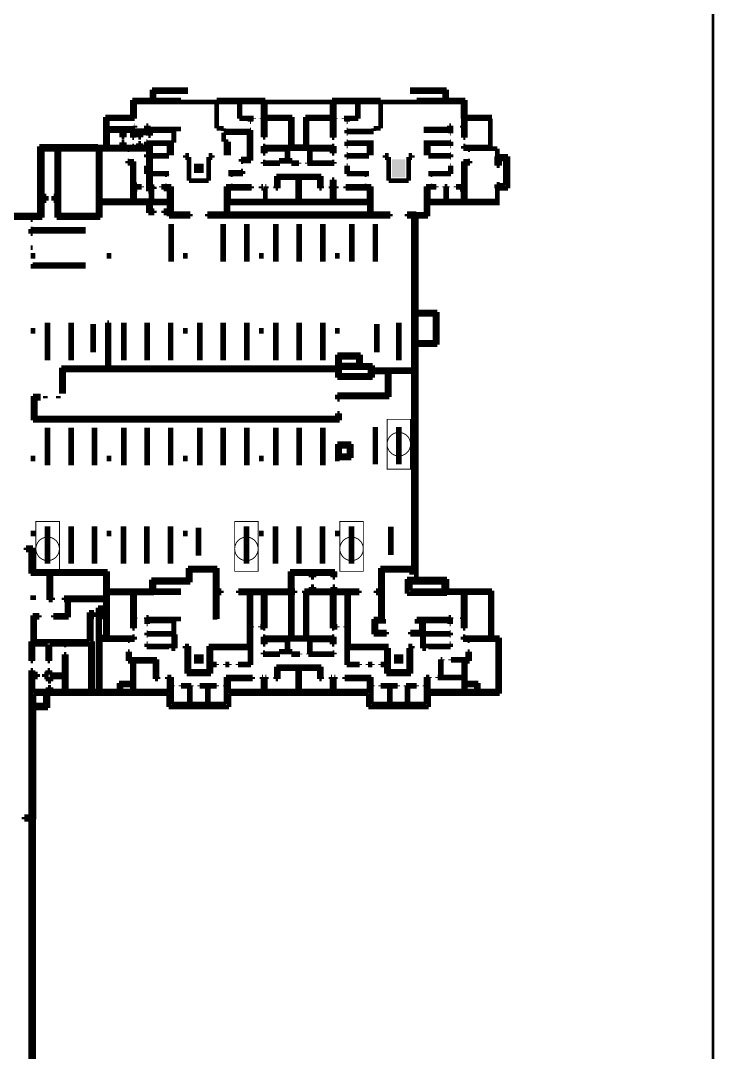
# Model space of a CAD drawing. Header units: millimetres. Extents: x 0 to 1249171, y -42321 to 335084.
# Drawn here: x 875192 to 949071, y 113900 to 223850 of the extents above; entities that cross this region are included whole.
import ezdxf

# ---------------------------------------------------------------- set-up
doc = ezdxf.new("R2010")
doc.units = ezdxf.units.MM
doc.header["$LTSCALE"] = 1000
doc.linetypes.add('A6-DK-B1F$0$HIDDEN2', pattern=[4.7625, 3.175, -1.5875])
for name, color, linetype in [('A6-DK-B1F$0$A-PRKG', 175, 'A6-DK-B1F$0$HIDDEN2'), ('P_core', 1, 'Continuous'), ('P_lot', 5, 'Continuous'), ('留孔', 1, 'Continuous')]:
    doc.layers.add(name, color=color, linetype=linetype)
doc.layers.add('P_wall', color=7, linetype='Continuous', lineweight=50)
doc.layers.get('0').off()
doc.layers.get('A6-DK-B1F$0$A-PRKG').off()

# ---------------------------------------------------------------- blocks, each defined once
blk = doc.blocks.new('A6-DK-B1F$0$标准车位')
blk.add_lwpolyline([(350, 4600), (1250, 0), (2150, 4600)])
blk.add_lwpolyline([(350, 4600), (2150, 4600), (2150, 0), (350, 0)], close=True)
at = {"layer": 'P_lot', "const_width": 600}
blk.add_lwpolyline([(1250, 300), (1250, 4300)], dxfattribs=at)
blk = doc.blocks.new('A6-DK-B1F$0$$0$A$C46FA2BC5')
at = {"layer": 'P_lot', "const_width": 600}
blk.add_lwpolyline([(-1100, -650), (-1100, -3650)], dxfattribs=at)

msp = doc.modelspace()

# ---------------------------------------------------------------- linework, layer by layer
at = {"layer": 'P_core'}
for points in [[(916147, 209065), (914747, 209065), (916147, 207140), (914747, 207140)], [(893667, 208610), (894667, 208610), (893667, 207610), (894667, 207610)], [(893667, 156310), (894667, 156310), (893667, 155310), (894667, 155310)], [(915947, 156310), (914947, 156310), (915947, 155310), (914947, 155310)]]:
    msp.add_solid(points, dxfattribs=at)
at = {"layer": 'P_wall', "const_width": 300}
msp.add_lwpolyline([(710902, 334834), (948921, 334834), (948921, -42071), (710902, -42071)], close=True, dxfattribs=at)
at = {"layer": 'P_wall', "const_width": 500}
for points in [[(889197, 216490), (889197, 215390)], [(893017, 216490), (889197, 216490)], [(916647, 216490), (920547, 216490)], [(920547, 216490), (920547, 215390)], [(887077, 215390), (887077, 213590)], [(889197, 215390), (887077, 215390)], [(889397, 216290), (889397, 215190)], [(893017, 216290), (889397, 216290)], [(889397, 215390), (892257, 215390)], [(901257, 215390), (896077, 215390)], [(901257, 213590), (901257, 215390)], [(908357, 215390), (908357, 213590)], [(913537, 215390), (908357, 215390)], [(916647, 216290), (920347, 216290)], [(920347, 215390), (917357, 215390)], [(920347, 215390), (917357, 215390)], [(920347, 216290), (920347, 215190)], [(920547, 215390), (922537, 215390)], [(922537, 215390), (922537, 213590)], [(887327, 215190), (887327, 213390)], [(889397, 215190), (887327, 215190)], [(889397, 215190), (892257, 215190)], [(917357, 215190), (892257, 215190)], [(896057, 215190), (896057, 212370)], [(901007, 215190), (896077, 215190)], [(898467, 213390), (898467, 215190)], [(898567, 213490), (898567, 215190)], [(901007, 213390), (901007, 215190)], [(908607, 215190), (908607, 213390)], [(913537, 215190), (908607, 215190)], [(911047, 213490), (911047, 215190)], [(911147, 213390), (911147, 215190)], [(913537, 215190), (913537, 212370)], [(913537, 215190), (913537, 212370)], [(920347, 215190), (917357, 215190)], [(920347, 215190), (917357, 215190)], [(920347, 215190), (922287, 215190)], [(922287, 215190), (922287, 213390)], [(884217, 213590), (884217, 210390)], [(887077, 213590), (884217, 213590)], [(887077, 213590), (884217, 213590)], [(884417, 213390), (884417, 210190)], [(887327, 213390), (884417, 213390)], [(899997, 213390), (898467, 213390)], [(898567, 213490), (899997, 213490)], [(899607, 213100), (899607, 213390)], [(899707, 213100), (899607, 213100)], [(899707, 213100), (899707, 213390)], [(899997, 213490), (899997, 213390)], [(900897, 213490), (901007, 213490)], [(900897, 213490), (900897, 213390)], [(901007, 213390), (900897, 213390)], [(901007, 211400), (901007, 213390)], [(903917, 213390), (901007, 213390)], [(904117, 213590), (901257, 213590)], [(901257, 211400), (901257, 213390)], [(903917, 210200), (903917, 213390)], [(904117, 210400), (904117, 213590)], [(905497, 213590), (905497, 210400)], [(908357, 213590), (905497, 213590)], [(905697, 213390), (905697, 210200)], [(908607, 213390), (905697, 213390)], [(908357, 211390), (908357, 213390)], [(908717, 213490), (908607, 213490)], [(908607, 213390), (908717, 213390)], [(908607, 211390), (908607, 213390)], [(908717, 213490), (908717, 213390)], [(911047, 213490), (909617, 213490)], [(909617, 213490), (909617, 213390)], [(909617, 213390), (911147, 213390)], [(909907, 213100), (909907, 213390)], [(909907, 213100), (910007, 213100)], [(910007, 213100), (910007, 213390)], [(922287, 213390), (925197, 213390)], [(922337, 213390), (922337, 212650)], [(922537, 213590), (925397, 213590)], [(922537, 213390), (922537, 211390)], [(925197, 213390), (925197, 210190)], [(884217, 210390), (884217, 212370)], [(884217, 212370), (886092, 212370)], [(884467, 210390), (884467, 212120)], [(884467, 212120), (885967, 212120)], [(885967, 212120), (885967, 211405)], [(886092, 212370), (887377, 212370)], [(886217, 212120), (887077, 212120)], [(886217, 211405), (886217, 212120)], [(887077, 212120), (887077, 211390)], [(887077, 211890), (887077, 212120)], [(887277, 212120), (887277, 211390)], [(887327, 212650), (887377, 212650)], [(887377, 212450), (887327, 212450)], [(887377, 212650), (887377, 212450)], [(887377, 212140), (887377, 212370)], [(887377, 212140), (887892, 212140)], [(887892, 212140), (889027, 212140)], [(888777, 212650), (888577, 212650)], [(888577, 212650), (888577, 212450)], [(888577, 212110), (888577, 212450)], [(891507, 212110), (888577, 212110)], [(888577, 211840), (888577, 212110)], [(888677, 211840), (888677, 212110)], [(888777, 212310), (888777, 212650)], [(891507, 212310), (888777, 212310)], [(889027, 211590), (889027, 212140)], [(891507, 212310), (891507, 210840)], [(892257, 212310), (891507, 212310)], [(896077, 212370), (896827, 212370)], [(896827, 212100), (896827, 212370)], [(896827, 212100), (899607, 212100)], [(899607, 212100), (899607, 212200)], [(899707, 212200), (899607, 212200)], [(899707, 212100), (899707, 212200)], [(899707, 208910), (899707, 212100)], [(909907, 212100), (909907, 212200)], [(909907, 212200), (910007, 212200)], [(909907, 212100), (909907, 211840)], [(910007, 212100), (910007, 212200)], [(912787, 212100), (910007, 212100)], [(910007, 212000), (910007, 211840)], [(912787, 212000), (910007, 212000)], [(912787, 212100), (912787, 212370)], [(913537, 212370), (912787, 212370)], [(918107, 212310), (920837, 212310)], [(918107, 212110), (921037, 212110)], [(920837, 212650), (921037, 212650)], [(920837, 212310), (920837, 212650)], [(920937, 211840), (920937, 212110)], [(920937, 211840), (920937, 212110)], [(921037, 212650), (921037, 212450)], [(921037, 212110), (921037, 212450)], [(921037, 211840), (921037, 212110)], [(921037, 211840), (921037, 212110)], [(922237, 212650), (922337, 212650)], [(922237, 212650), (922237, 212450)], [(922237, 212450), (922337, 212450)], [(922337, 212450), (922337, 211390)], [(885967, 211405), (886217, 211405)], [(885967, 210875), (885967, 210390)], [(886217, 210875), (885967, 210875)], [(886217, 210390), (886217, 210875)], [(887077, 211890), (887717, 211890)], [(887277, 211390), (887077, 211390)], [(887717, 211890), (887717, 211410)], [(887717, 211410), (888017, 211410)], [(888017, 211890), (888777, 211890)], [(888017, 211410), (888017, 211890)], [(888677, 211840), (888577, 211840)], [(888577, 210490), (888577, 210940)], [(888677, 210940), (888577, 210940)], [(888677, 210840), (888677, 210940)], [(888777, 211890), (888777, 211590)], [(888777, 211590), (889027, 211590)], [(899507, 211900), (896827, 211900)], [(896827, 210940), (896827, 211900)], [(897327, 210940), (896827, 210940)], [(897327, 209490), (897327, 210940)], [(899507, 209110), (899507, 211900)], [(901257, 211400), (901007, 211400)], [(908357, 211390), (908607, 211390)], [(910007, 211840), (909907, 211840)], [(909907, 210940), (909907, 210490)], [(910007, 210940), (909907, 210940)], [(910007, 210940), (910007, 210840)], [(920937, 211840), (921037, 211840)], [(920937, 210840), (920937, 210940)], [(920937, 210840), (920937, 210940)], [(920937, 210940), (921037, 210940)], [(921037, 210490), (921037, 210940)], [(922337, 211390), (922537, 211390)], [(877167, 203150), (877167, 210440)], [(877167, 210440), (883417, 210440)], [(877267, 204900), (877267, 210390)], [(877267, 210390), (879142, 210390)], [(877467, 210140), (877467, 202850)], [(883417, 210140), (877467, 210140)], [(877517, 205150), (877517, 210140)], [(877517, 210140), (879017, 210140)], [(879017, 210140), (879017, 209015)], [(879142, 210390), (883492, 210390)], [(879267, 210140), (883492, 210140)], [(879267, 210140), (879267, 209015)], [(883417, 210440), (883417, 210140)], [(883417, 210390), (883417, 204410)], [(884217, 210390), (883417, 210390)], [(883492, 210140), (883417, 210140)], [(883417, 210140), (883417, 204525)], [(883492, 210390), (883542, 210390)], [(883492, 210390), (883542, 210390)], [(883492, 210140), (883542, 210140)], [(883542, 210390), (884217, 210390)], [(883667, 210190), (883667, 204610)], [(884417, 210190), (883667, 210190)], [(883667, 210140), (884335, 210140)], [(883667, 210140), (883667, 204660)], [(884335, 210140), (886092, 210140)], [(884417, 210390), (887077, 210390)], [(884417, 210190), (886577, 210190)], [(884467, 210390), (885967, 210390)], [(886092, 210140), (886410, 210140)], [(886217, 210390), (886410, 210390)], [(886417, 210390), (887717, 210390)], [(886417, 210140), (887892, 210140)], [(886577, 210190), (886577, 210090)], [(886777, 210090), (886577, 210090)], [(886777, 210190), (886777, 210090)], [(887277, 210190), (886777, 210190)], [(887077, 210490), (887277, 210490)], [(887077, 210390), (887077, 210490)], [(887277, 210490), (887277, 210190)], [(887277, 210490), (887277, 210190)], [(887717, 210790), (887717, 210390)], [(888017, 210790), (887717, 210790)], [(887892, 210140), (888777, 210140)], [(888017, 210390), (888017, 210790)], [(888017, 210390), (888777, 210390)], [(888677, 210490), (888577, 210490)], [(891507, 210840), (888677, 210840)], [(888677, 210490), (888677, 210740)], [(891007, 210740), (888677, 210740)], [(888777, 210790), (888777, 210390)], [(889027, 210790), (888777, 210790)], [(888777, 206035), (888777, 210140)], [(889027, 210265), (889027, 210790)], [(889027, 206160), (889027, 210265)], [(891007, 209490), (891007, 210740)], [(891507, 210740), (891257, 210740)], [(891257, 209490), (891257, 210740)], [(897077, 210740), (896827, 210740)], [(897077, 209490), (897077, 210740)], [(901007, 209700), (901007, 210500)], [(901257, 210500), (901007, 210500)], [(901257, 209700), (901257, 210500)], [(901257, 210390), (903917, 210390)], [(901257, 210140), (903567, 210140)], [(903567, 210140), (903567, 208950)], [(903667, 210200), (905947, 210200)], [(903667, 210200), (903667, 208950)], [(905697, 210200), (903917, 210200)], [(905497, 210400), (904117, 210400)], [(908357, 210390), (905697, 210390)], [(905947, 210200), (905947, 208700)], [(908347, 210140), (906047, 210140)], [(906047, 210140), (906047, 208700)], [(908357, 209700), (908357, 210490)], [(908357, 210490), (908607, 210490)], [(908607, 209700), (908607, 210490)], [(910007, 210490), (909907, 210490)], [(912787, 210840), (910007, 210840)], [(910007, 210740), (910007, 210490)], [(912287, 210740), (910007, 210740)], [(910007, 210590), (910007, 210490)], [(912287, 209490), (912287, 210740)], [(912787, 210740), (912537, 210740)], [(912537, 209490), (912537, 210740)], [(918107, 210840), (920937, 210840)], [(918107, 210740), (918357, 210740)], [(918357, 209490), (918357, 210740)], [(918607, 210740), (920937, 210740)], [(918607, 209490), (918607, 210740)], [(920937, 210490), (920937, 210740)], [(920937, 210490), (921037, 210490)], [(922337, 210490), (922337, 210390)], [(922337, 210490), (922537, 210490)], [(922337, 210190), (922337, 210390)], [(925197, 210190), (922337, 210190)], [(922537, 210490), (922537, 210390)], [(922537, 210390), (925197, 210390)], [(922837, 210190), (922837, 210090)], [(922837, 210090), (923037, 210090)], [(923037, 210190), (923037, 210090)], [(925197, 210190), (925947, 210190)], [(925947, 210190), (925947, 208489)], [(879017, 209020), (879017, 205150)], [(879267, 209020), (879267, 204900)], [(886577, 208890), (886577, 208640)], [(886777, 208890), (886577, 208890)], [(886777, 208890), (886777, 208840)], [(886777, 208840), (887277, 208840)], [(887277, 208840), (887277, 206610)], [(888577, 209290), (888577, 209590)], [(888677, 209590), (888577, 209590)], [(888677, 209290), (888577, 209290)], [(888677, 209490), (888677, 209590)], [(891007, 209490), (888677, 209490)], [(891007, 209390), (888677, 209390)], [(888677, 209390), (888677, 209290)], [(892727, 209490), (892727, 209240)], [(892727, 209490), (893107, 209490)], [(892727, 209240), (892857, 209240)], [(893107, 209310), (893107, 206790)], [(895607, 209490), (895227, 209490)], [(895227, 206790), (895227, 209310)], [(895607, 209240), (895477, 209240)], [(895607, 209490), (895607, 209240)], [(898657, 209110), (899507, 209110)], [(898657, 208810), (898657, 209110)], [(898657, 208810), (898857, 208810)], [(898857, 208910), (899707, 208910)], [(898857, 208810), (898857, 208910)], [(901257, 209700), (901007, 209700)], [(901007, 208600), (901007, 208800)], [(901257, 208800), (901007, 208800)], [(901257, 208700), (901257, 208800)], [(901257, 208700), (902717, 208700)], [(902717, 208950), (903567, 208950)], [(902717, 208700), (902717, 208950)], [(902817, 208850), (904017, 208850)], [(902817, 208600), (902817, 208850)], [(903667, 208950), (904117, 208950)], [(904017, 208850), (904017, 208600)], [(904117, 208950), (904117, 208700)], [(904117, 208700), (904827, 208700)], [(904827, 208700), (904787, 208700)], [(904827, 208600), (904827, 208700)], [(904827, 208600), (904827, 208700)], [(905947, 208700), (905727, 208700)], [(905727, 208600), (905727, 208700)], [(908357, 208700), (906047, 208700)], [(908357, 209700), (908607, 209700)], [(908357, 208700), (908357, 208800)], [(908357, 208800), (908607, 208800)], [(908607, 208800), (908607, 208600)], [(910007, 209590), (909907, 209590)], [(909907, 209290), (909907, 209590)], [(910007, 209290), (909907, 209290)], [(910007, 209590), (910007, 209490)], [(910007, 209490), (912287, 209490)], [(910007, 209290), (910007, 209390)], [(910007, 209390), (912287, 209390)], [(910947, 209490), (912287, 209490)], [(910947, 209390), (912287, 209390)], [(914007, 209490), (914007, 209240)], [(914007, 209490), (914387, 209490)], [(914007, 209240), (914137, 209240)], [(914387, 209310), (914387, 206790)], [(916887, 209490), (916507, 209490)], [(916507, 206790), (916507, 209310)], [(916887, 209240), (916757, 209240)], [(916887, 209490), (916887, 209240)], [(918607, 209490), (920937, 209490)], [(918607, 209390), (920937, 209390)], [(918607, 209390), (920937, 209390)], [(920937, 209490), (920937, 209590)], [(920937, 209590), (921037, 209590)], [(920937, 209390), (920937, 209290)], [(920937, 209390), (920937, 209290)], [(920937, 209290), (921037, 209290)], [(920937, 209290), (921037, 209290)], [(921037, 209290), (921037, 209590)], [(921037, 209290), (921037, 209390)], [(922337, 208840), (922337, 205990)], [(922837, 208840), (922337, 208840)], [(922837, 208890), (922837, 208840)], [(922837, 208890), (923037, 208890)], [(923037, 208890), (923037, 208640)], [(925897, 208390), (925897, 209390)], [(925897, 209390), (927097, 209390)], [(926197, 208390), (926197, 209090)], [(926197, 209090), (926797, 209090)], [(926797, 206290), (926797, 209090)], [(927097, 205990), (927097, 209390)], [(886577, 208640), (887077, 208640)], [(887077, 208640), (887077, 204610)], [(888577, 207490), (888577, 208390)], [(888677, 208390), (888577, 208390)], [(888677, 207590), (888677, 208390)], [(888677, 208290), (888677, 208390)], [(891007, 207590), (888677, 207590)], [(898657, 207690), (897327, 207690)], [(898657, 207810), (898657, 207690)], [(898857, 207810), (898657, 207810)], [(898857, 207490), (898857, 207810)], [(901007, 208600), (902817, 208600)], [(904017, 208600), (904827, 208600)], [(904827, 208600), (904787, 208600)], [(908607, 208600), (905727, 208600)], [(910007, 208390), (909907, 208390)], [(909907, 207490), (909907, 208390)], [(910007, 208290), (910007, 208390)], [(910007, 207590), (910007, 208390)], [(912287, 207590), (910007, 207590)], [(918607, 207590), (920937, 207590)], [(920937, 207590), (920937, 208390)], [(920937, 208390), (921037, 208390)], [(920937, 208390), (921037, 208390)], [(921037, 207490), (921037, 208390)], [(922537, 208640), (922537, 204610)], [(923037, 208640), (922537, 208640)], [(925897, 208390), (926197, 208390)], [(887277, 206610), (887327, 206610)], [(887327, 206610), (887327, 205990)], [(890567, 207490), (888577, 207490)], [(890567, 207440), (890567, 207490)], [(890767, 207440), (890567, 207440)], [(891007, 207490), (890767, 207490)], [(890767, 207440), (890767, 207490)], [(893107, 206790), (895227, 206790)], [(897327, 207490), (897567, 207490)], [(897567, 207440), (897567, 207490)], [(897567, 207440), (897767, 207440)], [(897767, 207490), (898857, 207490)], [(897767, 207440), (897767, 207490)], [(902417, 207300), (902417, 206190)], [(904837, 207300), (902417, 207300)], [(902417, 207300), (907197, 207300)], [(902617, 207100), (904707, 207100)], [(902617, 205990), (902617, 207100)], [(904707, 207100), (904707, 204610)], [(904907, 207100), (904907, 204610)], [(906997, 207100), (904907, 207100)], [(906997, 205990), (906997, 207100)], [(907197, 207300), (907197, 206190)], [(908357, 206900), (908607, 206900)], [(908357, 204610), (908357, 206900)], [(908607, 206900), (908607, 204610)], [(911847, 207490), (909907, 207490)], [(911847, 207440), (911847, 207490)], [(912047, 207440), (911847, 207440)], [(912287, 207490), (912047, 207490)], [(912047, 207440), (912047, 207490)], [(914387, 206790), (916507, 206790)], [(918607, 207490), (918847, 207490)], [(918847, 207440), (918847, 207490)], [(918847, 207440), (919047, 207440)], [(919047, 207490), (921037, 207490)], [(919047, 207440), (919047, 207490)], [(887327, 205990), (887527, 205990)], [(887327, 205890), (887327, 204610)], [(887627, 205890), (887327, 205890)], [(887527, 206190), (888067, 206190)], [(887527, 205990), (887527, 206190)], [(887627, 206090), (887627, 205890)], [(888067, 206090), (887627, 206090)], [(888067, 206190), (888067, 206090)], [(888777, 206035), (888777, 205660)], [(888777, 205660), (889027, 205660)], [(889267, 206190), (888967, 206190)], [(888967, 206190), (888967, 206090)], [(888967, 206090), (889067, 206090)], [(889427, 206160), (889027, 206160)], [(889027, 205660), (889027, 205910)], [(889027, 205910), (889427, 205910)], [(889067, 206090), (889067, 204610)], [(889167, 206190), (889267, 206190)], [(889267, 206090), (889167, 206090)], [(889167, 206090), (889167, 204610)], [(889167, 206090), (889267, 206090)], [(889267, 206190), (889267, 206090)], [(889427, 205910), (889427, 206160)], [(890567, 206190), (890167, 206190)], [(890167, 206190), (890167, 206090)], [(891007, 206090), (890167, 206090)], [(890427, 206160), (890427, 205910)], [(891257, 206160), (890427, 206160)], [(890427, 205910), (891007, 205910)], [(890567, 206190), (890567, 206240)], [(890767, 206240), (890567, 206240)], [(890767, 206190), (890767, 206240)], [(891257, 206190), (890767, 206190)], [(891007, 206090), (891007, 204610)], [(891007, 203610), (891007, 205910)], [(891257, 206190), (891257, 204610)], [(891257, 203485), (891257, 206160)], [(897077, 206190), (897567, 206190)], [(897077, 206190), (897077, 204610)], [(897327, 205990), (899807, 205990)], [(897327, 205990), (897327, 204610)], [(897567, 206240), (897767, 206240)], [(897567, 206190), (897567, 206240)], [(897567, 206240), (897767, 206240)], [(897767, 206190), (897767, 206240)], [(897767, 206190), (899807, 206190)], [(899807, 206190), (899807, 205990)], [(900807, 206190), (901007, 206190)], [(900807, 206190), (900807, 205990)], [(900807, 205990), (901007, 205990)], [(901367, 206190), (901257, 206190)], [(901257, 204610), (901257, 205990)], [(901257, 205990), (901367, 205990)], [(901367, 206190), (901367, 205990)], [(902367, 206190), (902367, 205990)], [(902417, 206190), (902367, 206190)], [(902367, 205990), (902617, 205990)], [(907247, 205990), (906997, 205990)], [(907197, 206190), (907247, 206190)], [(907247, 206190), (907247, 205990)], [(908247, 206190), (908247, 205990)], [(908247, 206190), (908357, 206190)], [(908357, 205990), (908247, 205990)], [(908357, 204610), (908357, 205990)], [(908807, 206190), (908607, 206190)], [(908807, 205990), (908607, 205990)], [(908807, 206190), (908807, 205990)], [(911847, 206190), (909807, 206190)], [(909807, 206190), (909807, 205990)], [(912287, 205990), (909807, 205990)], [(912047, 206240), (911847, 206240)], [(911847, 206190), (911847, 206240)], [(912047, 206240), (911847, 206240)], [(912047, 206190), (912047, 206240)], [(912537, 206190), (912047, 206190)], [(912287, 205990), (912287, 204610)], [(912537, 206190), (912537, 204610)], [(918357, 206190), (918847, 206190)], [(918357, 206190), (918357, 204610)], [(918607, 206090), (919447, 206090)], [(918607, 206090), (918607, 204610)], [(918847, 206190), (918847, 206240)], [(918847, 206240), (919047, 206240)], [(919047, 206190), (919047, 206240)], [(919047, 206190), (919447, 206190)], [(919447, 206190), (919447, 206090)], [(920347, 206190), (920647, 206190)], [(920347, 206190), (920347, 206090)], [(920447, 206190), (920347, 206190)], [(920347, 206090), (920447, 206090)], [(920447, 206090), (920347, 206090)], [(920447, 206090), (920447, 204610)], [(920547, 206090), (920547, 204610)], [(920647, 206090), (920547, 206090)], [(920647, 206190), (920647, 206090)], [(921547, 206190), (921547, 206090)], [(921547, 206190), (922087, 206190)], [(921547, 206090), (921987, 206090)], [(921987, 206090), (921987, 205890)], [(921987, 205890), (922287, 205890)], [(922087, 206190), (922087, 205990)], [(922087, 205990), (922337, 205990)], [(922287, 205890), (922287, 204610)], [(925897, 206410), (926197, 206410)], [(925897, 205990), (925897, 206410)], [(925897, 205990), (927097, 205990)], [(925947, 206410), (925947, 204610)], [(926197, 206290), (926197, 206410)], [(926197, 206290), (926797, 206290)], [(877267, 203150), (877267, 204900)], [(877917, 205150), (877517, 205150)], [(877517, 202850), (877517, 204650)], [(877517, 204650), (877917, 204650)], [(877917, 204650), (877917, 205150)], [(878717, 205150), (878717, 204650)], [(879017, 205150), (878717, 205150)], [(878717, 204650), (879017, 204650)], [(879017, 204650), (879017, 202850)], [(879267, 204900), (879267, 203150)], [(883417, 204525), (883417, 203150)], [(883417, 204410), (891057, 204410)], [(883667, 204660), (888777, 204660)], [(883667, 204610), (891257, 204610)], [(883667, 204410), (883667, 202850)], [(883667, 204410), (888777, 204410)], [(889027, 204660), (888777, 204660)], [(888777, 203360), (888777, 204410)], [(889027, 204535), (889027, 204660)], [(889027, 203610), (889027, 204535)], [(891057, 204410), (891057, 203010)], [(891257, 204610), (891257, 203210)], [(897077, 204610), (912537, 204610)], [(897077, 203210), (897077, 204610)], [(897277, 204410), (912337, 204410)], [(897277, 203010), (897277, 204410)], [(912337, 204410), (912337, 203010)], [(912537, 204610), (912537, 203210)], [(918357, 204610), (918357, 203210)], [(925947, 204610), (918357, 204610)], [(918557, 204410), (926197, 204410)], [(918557, 203010), (918557, 204410)], [(888777, 203360), (889427, 203360)], [(889427, 203610), (889027, 203610)], [(889427, 203360), (889427, 203610)], [(890427, 203610), (890427, 203360)], [(891007, 203610), (890427, 203610)], [(890427, 203360), (891007, 203360)], [(891007, 203010), (891007, 203360)], [(891257, 203260), (891257, 203485)], [(893267, 203260), (891257, 203260)], [(891257, 203210), (893267, 203210)], [(893267, 203010), (893267, 203260)], [(893267, 203010), (893267, 203210)], [(895067, 203260), (895067, 203010)], [(912435, 203260), (895067, 203260)], [(895067, 203010), (895067, 203210)], [(895067, 203210), (897077, 203210)], [(914547, 203260), (912435, 203260)], [(912537, 203210), (914547, 203210)], [(914547, 203010), (914547, 203260)], [(914547, 203010), (914547, 203210)], [(916347, 203260), (916347, 203010)], [(917317, 203260), (916347, 203260)], [(916347, 203010), (916347, 203210)], [(918357, 203210), (916347, 203210)], [(917317, 192810), (917317, 203260)], [(864667, 203150), (877167, 203150)], [(864667, 203150), (877267, 203150)], [(877467, 202850), (864967, 202850)], [(864967, 202850), (877517, 202850)], [(876267, 202850), (876267, 202650)], [(876267, 202650), (876467, 202650)], [(876467, 202850), (876467, 202650)], [(879017, 202850), (882217, 202850)], [(879267, 203150), (882217, 203150)], [(882217, 203150), (883417, 203150)], [(882217, 202850), (883667, 202850)], [(891007, 203010), (893267, 203010)], [(891057, 203010), (893267, 203010)], [(895067, 203010), (897277, 203010)], [(895067, 203010), (912435, 203010)], [(912337, 203010), (914547, 203010)], [(912435, 203010), (914547, 203010)], [(916347, 203010), (918557, 203010)], [(916347, 203010), (917017, 203010)], [(917017, 192685), (917017, 203010)], [(917017, 165360), (917017, 203000)], [(917017, 203000), (917317, 203000)], [(917317, 203000), (917317, 165060)], [(876267, 201650), (876267, 201150)], [(876267, 201650), (876467, 201650)], [(876267, 201150), (876467, 201150)], [(876467, 201650), (876467, 201150)], [(882117, 201600), (876467, 201600)], [(882117, 201400), (876467, 201400)], [(876267, 199650), (876467, 199650)], [(876517, 198500), (876517, 199100)], [(884617, 198500), (884617, 199100)], [(892717, 198500), (892717, 199100)], [(900817, 198500), (900817, 199100)], [(908917, 198500), (908917, 199100)], [(882117, 197660), (876267, 197660)], [(882117, 197860), (876467, 197860)], [(917017, 189435), (917017, 192685)], [(917317, 192810), (919567, 192810)], [(917317, 189560), (917317, 192560)], [(917317, 192560), (919317, 192560)], [(919317, 189560), (919317, 192560)], [(919567, 189310), (919567, 192810)], [(876517, 190500), (876517, 191100)], [(884417, 187110), (884417, 191660)], [(884617, 191660), (884417, 191660)], [(884617, 187110), (884617, 191660)], [(884617, 190500), (884617, 191100)], [(892717, 190500), (892717, 191100)], [(900817, 190500), (900817, 191100)], [(908917, 190500), (908917, 191100)], [(917017, 165510), (917017, 189435)], [(917317, 189560), (919317, 189560)], [(917317, 189310), (919567, 189310)], [(917317, 165260), (917317, 189310)], [(908917, 188235), (911416, 188235)], [(908917, 188235), (908917, 186985)], [(909167, 187985), (911166, 187985)], [(909167, 187985), (909167, 187160)], [(911166, 187160), (911166, 187985)], [(911416, 187110), (911416, 188235)], [(879517, 186860), (908917, 186860)], [(879517, 184110), (879517, 186860)], [(908917, 186985), (908917, 186860)], [(909167, 187160), (911166, 187160)], [(909167, 186860), (909167, 186735)], [(909167, 186860), (911291, 186860)], [(909167, 186735), (909167, 186060)], [(911291, 186860), (912416, 186860)], [(911416, 187110), (912666, 187110)], [(912416, 186535), (912416, 186860)], [(912666, 186660), (912666, 187110)], [(879767, 186610), (908917, 186610)], [(879767, 184110), (879767, 186610)], [(908917, 186610), (908917, 185810)], [(908917, 185810), (911291, 185810)], [(909167, 186060), (911291, 186060)], [(911291, 186060), (912416, 186060)], [(911291, 185810), (912666, 185810)], [(912416, 186060), (912416, 186535)], [(912666, 186660), (917017, 186660)], [(912666, 186660), (914466, 186660)], [(912666, 186460), (917017, 186460)], [(912666, 186410), (914216, 186410)], [(912666, 185810), (912666, 186410)], [(914216, 184000), (914216, 186410)], [(914466, 183750), (914466, 186660)], [(876517, 183860), (877317, 183860)], [(876517, 181260), (876517, 183860)], [(876767, 183610), (877317, 183610)], [(876767, 181510), (876767, 183610)], [(877817, 183610), (877817, 183860)], [(879217, 183610), (879217, 183860)], [(908916, 184000), (914216, 184000)], [(908916, 184000), (908916, 183510)], [(908916, 183510), (909166, 183510)], [(909166, 183750), (914466, 183750)], [(909166, 183510), (909166, 183750)], [(909166, 181260), (876517, 181260)], [(908916, 181510), (876767, 181510)], [(908916, 182010), (908916, 181510)], [(909166, 182010), (908916, 182010)], [(909166, 181260), (909166, 182010)], [(908917, 177250), (908917, 178750)], [(908917, 178750), (910417, 178750)], [(909167, 177500), (909167, 178500)], [(909167, 178500), (910167, 178500)], [(910167, 177500), (910167, 178500)], [(910417, 177250), (910417, 178750)], [(876517, 176900), (876517, 177500)], [(884617, 176900), (884617, 177500)], [(892717, 176900), (892717, 177500)], [(900817, 176900), (900817, 177500)], [(908917, 176900), (908917, 177500)], [(908917, 177250), (910417, 177250)], [(909167, 177500), (910167, 177500)], [(876517, 168900), (876517, 169500)], [(884617, 168900), (884617, 169500)], [(892717, 168900), (892717, 169500)], [(900817, 168900), (900817, 169500)], [(908917, 168900), (908917, 169500)], [(875767, 167700), (875767, 167450)], [(876517, 167700), (875767, 167700)], [(875767, 167450), (876267, 167450)], [(876267, 167450), (876267, 164910)], [(876517, 167700), (876517, 165160)], [(876267, 164910), (878167, 164910)], [(876517, 165160), (878292, 165160)], [(878167, 162110), (878167, 164910)], [(878285, 165160), (884467, 165160)], [(878417, 164910), (884217, 164910)], [(878417, 162360), (878417, 164910)], [(884217, 162965), (884217, 164910)], [(884467, 163090), (884467, 165160)], [(893017, 165510), (896127, 165510)], [(893017, 164290), (893017, 165510)], [(893267, 165260), (895877, 165260)], [(893267, 163990), (893267, 165260)], [(895877, 162840), (895877, 165260)], [(895877, 162890), (895877, 165060)], [(895877, 165060), (895877, 160000)], [(896077, 163090), (896077, 165260)], [(896077, 165260), (896077, 163090)], [(896127, 163090), (896127, 165510)], [(903867, 163090), (903867, 165160)], [(903867, 165160), (906242, 165160)], [(904117, 163090), (904117, 164910)], [(904117, 164910), (906117, 164910)], [(906117, 164910), (906117, 164510)], [(906242, 165160), (908667, 165160)], [(906417, 164910), (908417, 164910)], [(906417, 164510), (906417, 164910)], [(908417, 164910), (908417, 164510)], [(908667, 164510), (908667, 165160)], [(913487, 165510), (917017, 165510)], [(913487, 163090), (913487, 165510)], [(913537, 165260), (913537, 163090)], [(913737, 165260), (917317, 165260)], [(913737, 162840), (913737, 165260)], [(913737, 165060), (913737, 162890)], [(913737, 165060), (913737, 160000)], [(916597, 165360), (917017, 165360)], [(916597, 165060), (916597, 165360)], [(917317, 165060), (916597, 165060)], [(917317, 165260), (917317, 164340)], [(889097, 163090), (889097, 164290)], [(889097, 164290), (893017, 164290)], [(889197, 164190), (889197, 163090)], [(893017, 164190), (889197, 164190)], [(889397, 163990), (889397, 162890)], [(893017, 163990), (889397, 163990)], [(889397, 162840), (889397, 163990)], [(889397, 163990), (893267, 163990)], [(906117, 164510), (906417, 164510)], [(908417, 164510), (908667, 164510)], [(916347, 162790), (916347, 164340)], [(916347, 164340), (920597, 164340)], [(916597, 164190), (920547, 164190)], [(916597, 163990), (920347, 163990)], [(916697, 163090), (916697, 163990)], [(916697, 163990), (920247, 163990)], [(920247, 163090), (920247, 163990)], [(920347, 163990), (920347, 162890)], [(920547, 164190), (920547, 163090)], [(920597, 162790), (920597, 164340)], [(884217, 163090), (884217, 161290)], [(889197, 163090), (884217, 163090)], [(884217, 162360), (884217, 162965)], [(884417, 162890), (884417, 161090)], [(889397, 162890), (884417, 162890)], [(884467, 163090), (889097, 163090)], [(884467, 162231), (884467, 162840)], [(884467, 162840), (889397, 162840)], [(887077, 159090), (887077, 162890)], [(887327, 159090), (887327, 162890)], [(889397, 163090), (892257, 163090)], [(889397, 162890), (892257, 162890)], [(896567, 162890), (895877, 162890)], [(895877, 162840), (896567, 162840)], [(896567, 163090), (896077, 163090)], [(896567, 163090), (896127, 163090)], [(896127, 162890), (896127, 160070)], [(896567, 162890), (896567, 163090)], [(896567, 162840), (896567, 163090)], [(904117, 163090), (898367, 163090)], [(898367, 162890), (898367, 163090)], [(898367, 163090), (898367, 162840)], [(903867, 163090), (898367, 163090)], [(903917, 162890), (898367, 162890)], [(898367, 162840), (903992, 162840)], [(899507, 157190), (899507, 162890)], [(899707, 159300), (899707, 162890)], [(901007, 159300), (901007, 162890)], [(901257, 159100), (901257, 162890)], [(903917, 157900), (903917, 162890)], [(903992, 162840), (904417, 162840)], [(904117, 158100), (904117, 163090)], [(904417, 163090), (904117, 163090)], [(904417, 162840), (904417, 163090)], [(905417, 163090), (905417, 162840)], [(906117, 163090), (905417, 163090)], [(905417, 162840), (906242, 162840)], [(905497, 163090), (905497, 158100)], [(911247, 163090), (905497, 163090)], [(905697, 162890), (905697, 157900)], [(911247, 162890), (905697, 162890)], [(906117, 163510), (906117, 163090)], [(906417, 163510), (906117, 163510)], [(906242, 162840), (908542, 162840)], [(906417, 163090), (906417, 163510)], [(906417, 163090), (908417, 163090)], [(908357, 159100), (908357, 162890)], [(908417, 163510), (908417, 163090)], [(908667, 163510), (908417, 163510)], [(908542, 162840), (911247, 162840)], [(908607, 159300), (908607, 162890)], [(908667, 163090), (908667, 163510)], [(911247, 163090), (908667, 163090)], [(909907, 160000), (909907, 162890)], [(909907, 159300), (909907, 162890)], [(910107, 157190), (910107, 162890)], [(911247, 162890), (911247, 163090)], [(911247, 162840), (911247, 163090)], [(913537, 163090), (913047, 163090)], [(913047, 162890), (913047, 163090)], [(913047, 163090), (913047, 162840)], [(913487, 163090), (913047, 163090)], [(913737, 162890), (913047, 162890)], [(913047, 162840), (913737, 162840)], [(913487, 162890), (913487, 160070)], [(913487, 162890), (913487, 160070)], [(913737, 162890), (913737, 160000)], [(916347, 162790), (920597, 162790)], [(916697, 163090), (920247, 163090)], [(920347, 163090), (917357, 163090)], [(920347, 163090), (917357, 163090)], [(920347, 162890), (917357, 162890)], [(920347, 162890), (917357, 162890)], [(920347, 162890), (925197, 162890)], [(920547, 163090), (925397, 163090)], [(922287, 159090), (922287, 162890)], [(922537, 159090), (922537, 162890)], [(925197, 162890), (925197, 157890)], [(925397, 163090), (925397, 158090)], [(876217, 162360), (876817, 162360)], [(878167, 162110), (878617, 162110)], [(878617, 162360), (878417, 162360)], [(878617, 162110), (878617, 162360)], [(879817, 162360), (879817, 162110)], [(884217, 162360), (879817, 162360)], [(879817, 162110), (884217, 162110)], [(880117, 162106), (880117, 160460)], [(880317, 162106), (880317, 160260)], [(884217, 160806), (884217, 162110)], [(884467, 160556), (884467, 162231)], [(877167, 160460), (876467, 160460)], [(876467, 160460), (876467, 157425)], [(877167, 160460), (877167, 160260)], [(880117, 160460), (878667, 160460)], [(878667, 160460), (878667, 160260)], [(883017, 160806), (882467, 160806)], [(882467, 157700), (882467, 160806)], [(882717, 160306), (883017, 160306)], [(882717, 157700), (882717, 160306)], [(883017, 160306), (883017, 160806)], [(883417, 161290), (884217, 161290)], [(883417, 158090), (883417, 161290)], [(883617, 161090), (884217, 161090)], [(883617, 158090), (883617, 161090)], [(883817, 160806), (883817, 160306)], [(884217, 160806), (883817, 160806)], [(883817, 160306), (884217, 160306)], [(884217, 161290), (884217, 158090)], [(884217, 158150), (884217, 160306)], [(884417, 161090), (884417, 157890)], [(884467, 157900), (884467, 160556)], [(877167, 160260), (876667, 160260)], [(876667, 160260), (876667, 157425)], [(880317, 160260), (878667, 160260)], [(887377, 160270), (887327, 160270)], [(887377, 160070), (887327, 160070)], [(887377, 160270), (887377, 160070)], [(888577, 160270), (888577, 160070)], [(888827, 160270), (888577, 160270)], [(888577, 160070), (888627, 160070)], [(888627, 160070), (888627, 159870)], [(888627, 159540), (888627, 159870)], [(888627, 159870), (891507, 159870)], [(888627, 159540), (888727, 159540)], [(888727, 159540), (888727, 159870)], [(888827, 160070), (888827, 160270)], [(891507, 160070), (888827, 160070)], [(891507, 160070), (891507, 158500)], [(892257, 160070), (891507, 160070)], [(891507, 160070), (891507, 157190)], [(892257, 160070), (891507, 160070)], [(899807, 159300), (899707, 159300)], [(899707, 156990), (899707, 159200)], [(899807, 159200), (899707, 159200)], [(899807, 159300), (899807, 159200)], [(901007, 159300), (900707, 159300)], [(900707, 159300), (900707, 159200)], [(901007, 159200), (900707, 159200)], [(901007, 159100), (901007, 159200)], [(908607, 159300), (908907, 159300)], [(908607, 159100), (908607, 159200)], [(908607, 159200), (908907, 159200)], [(908907, 159300), (908907, 159200)], [(909807, 159300), (909907, 159300)], [(909807, 159300), (909807, 159200)], [(909807, 159200), (909907, 159200)], [(909907, 156990), (909907, 159800)], [(912787, 160070), (912787, 158440)], [(913487, 160070), (912787, 160070)], [(913037, 159820), (913037, 158690)], [(914087, 159820), (913037, 159820)], [(917157, 159820), (917857, 159820)], [(917357, 160070), (918107, 160070)], [(917357, 160070), (918107, 160070)], [(918107, 160070), (917357, 160070)], [(917357, 160070), (918107, 160070)], [(918107, 160070), (917357, 160070)], [(917857, 159820), (917857, 158690)], [(918107, 160070), (918107, 158500)], [(918107, 160070), (918107, 156940)], [(918107, 160070), (918107, 158500)], [(918107, 157190), (918107, 160070)], [(918107, 160070), (920787, 160070)], [(918107, 160070), (918107, 157190)], [(920987, 159870), (918107, 159870)], [(920787, 160270), (921037, 160270)], [(920787, 160070), (920787, 160270)], [(920887, 159540), (920887, 159870)], [(920987, 159540), (920887, 159540)], [(920987, 160070), (920987, 159870)], [(921037, 160070), (920987, 160070)], [(920987, 159540), (920987, 159870)], [(921037, 160270), (921037, 160070)], [(922237, 160270), (922287, 160270)], [(922237, 160270), (922237, 160070)], [(922237, 160070), (922287, 160070)], [(883417, 158150), (884217, 158150)], [(883417, 152410), (883417, 158150)], [(883417, 158090), (883417, 152110)], [(884217, 158090), (883417, 158090)], [(884417, 158090), (887077, 158090)], [(887327, 159090), (887077, 159090)], [(887077, 158090), (887077, 158190)], [(887327, 158190), (887077, 158190)], [(887327, 158190), (887327, 157890)], [(888627, 158340), (888627, 158640)], [(888627, 158640), (888727, 158640)], [(888627, 158340), (888727, 158340)], [(888727, 158540), (888727, 158640)], [(891507, 158540), (888727, 158540)], [(888727, 158440), (891507, 158440)], [(888727, 158340), (888727, 158440)], [(891657, 158440), (891657, 156940)], [(901257, 159100), (901007, 159100)], [(901007, 157400), (901007, 158200)], [(901257, 158200), (901007, 158200)], [(901257, 157400), (901257, 158200)], [(901257, 158090), (903917, 158090)], [(905497, 158100), (904117, 158100)], [(905697, 158090), (908357, 158090)], [(908357, 159100), (908607, 159100)], [(908357, 157400), (908357, 158200)], [(908357, 158200), (908607, 158200)], [(908607, 157400), (908607, 158200)], [(912787, 158440), (914187, 158440)], [(913037, 158690), (914187, 158690)], [(914187, 158440), (914187, 158690)], [(917857, 158690), (916707, 158690)], [(916707, 158440), (916707, 158690)], [(917957, 158440), (916707, 158440)], [(917957, 156940), (917957, 158440)], [(917957, 158440), (917957, 156940)], [(918107, 158540), (920887, 158540)], [(920887, 158440), (918107, 158440)], [(920887, 158540), (920887, 158640)], [(920987, 158640), (920887, 158640)], [(920887, 158340), (920887, 158440)], [(920987, 158340), (920887, 158340)], [(920987, 158340), (920987, 158640)], [(922287, 159090), (922537, 159090)], [(922287, 158190), (922537, 158190)], [(922287, 158190), (922287, 157890)], [(922537, 158090), (922537, 158190)], [(925197, 158090), (922537, 158090)], [(925397, 158090), (926197, 158090)], [(926197, 158090), (926197, 152110)], [(878192, 157700), (876267, 157700)], [(876267, 157700), (876267, 155610)], [(878067, 157400), (876517, 157400)], [(876517, 155610), (876517, 157400)], [(878067, 157400), (878067, 155610)], [(879942, 157700), (878192, 157700)], [(879817, 157400), (878317, 157400)], [(878317, 155610), (878317, 157400)], [(879817, 157400), (879817, 157310)], [(879817, 157310), (880067, 157310)], [(882467, 157700), (879942, 157700)], [(882592, 157400), (880067, 157400)], [(880067, 157310), (880067, 157400)], [(882617, 157400), (882592, 157400)], [(882617, 152410), (882617, 157400)], [(882867, 157700), (882717, 157700)], [(882867, 152410), (882867, 157700)], [(883667, 157900), (884467, 157900)], [(883667, 152110), (883667, 157900)], [(883667, 157890), (883667, 152410)], [(884417, 157890), (883667, 157890)], [(884417, 157890), (886617, 157890)], [(886617, 157790), (886617, 157890)], [(886817, 157790), (886617, 157790)], [(886817, 157890), (886817, 157790)], [(887327, 157890), (886817, 157890)], [(888627, 157090), (888627, 157440)], [(888627, 157440), (888727, 157440)], [(891007, 157090), (888627, 157090)], [(888727, 157190), (888727, 157440)], [(891507, 157190), (888727, 157190)], [(892707, 157190), (893107, 157190)], [(892707, 157190), (892707, 156940)], [(893107, 157190), (893107, 154490)], [(895227, 157190), (899507, 157190)], [(895227, 154490), (895227, 157190)], [(895477, 156990), (895617, 156990)], [(895477, 154240), (895477, 156990)], [(895617, 156990), (899707, 156990)], [(899607, 156990), (899607, 155290)], [(899707, 156990), (899707, 155190)], [(901257, 157400), (901007, 157400)], [(901257, 157840), (903567, 157840)], [(903567, 157840), (903567, 156650)], [(903667, 157900), (905947, 157900)], [(903667, 157900), (903667, 156650)], [(905697, 157900), (903917, 157900)], [(905947, 157900), (905947, 156400)], [(906047, 157840), (906047, 156400)], [(908357, 157840), (906047, 157840)], [(908357, 157400), (908607, 157400)], [(913997, 156990), (909907, 156990)], [(909907, 156990), (909907, 155190)], [(910007, 156990), (910007, 155290)], [(913997, 157190), (910107, 157190)], [(913997, 157190), (914397, 157190)], [(914137, 156990), (913997, 156990)], [(914137, 154240), (914137, 156990)], [(914387, 154490), (914387, 157010)], [(916917, 157190), (916497, 157190)], [(916507, 157010), (916507, 154490)], [(916917, 157190), (916917, 156940)], [(918107, 157190), (920887, 157190)], [(918607, 157090), (920987, 157090)], [(920887, 157190), (920887, 157440)], [(920987, 157440), (920887, 157440)], [(920987, 157090), (920987, 157440)], [(922287, 157890), (922797, 157890)], [(922797, 157890), (922797, 157790)], [(922797, 157790), (922997, 157790)], [(922997, 157790), (922997, 157890)], [(925197, 157890), (922997, 157890)], [(925197, 157890), (925997, 157890)], [(925997, 152410), (925997, 157890)], [(879817, 156310), (879817, 154160)], [(880067, 156310), (879817, 156310)], [(880067, 154025), (880067, 156310)], [(886617, 156590), (886617, 155590)], [(886817, 156590), (886617, 156590)], [(886817, 155790), (886817, 156590)], [(891257, 156940), (891657, 156940)], [(891657, 156940), (891507, 156940)], [(892707, 156940), (892857, 156940)], [(892857, 156940), (892857, 154240)], [(901007, 156300), (901007, 156500)], [(901207, 156500), (901007, 156500)], [(901007, 156300), (902817, 156300)], [(901207, 156400), (901207, 156500)], [(901207, 156400), (902717, 156400)], [(902717, 156650), (903567, 156650)], [(902717, 156400), (902717, 156650)], [(902817, 156550), (904017, 156550)], [(902817, 156300), (902817, 156550)], [(903667, 156650), (904117, 156650)], [(904017, 156550), (904017, 156300)], [(904017, 156300), (904947, 156300)], [(904117, 156650), (904117, 156400)], [(904117, 156400), (904947, 156400)], [(904947, 156300), (904947, 156400)], [(904947, 156300), (904947, 156400)], [(905847, 156400), (905947, 156400)], [(905847, 156300), (905847, 156400)], [(905847, 156300), (905847, 156400)], [(905847, 156300), (908607, 156300)], [(906047, 156400), (908407, 156400)], [(908407, 156400), (908407, 156500)], [(908407, 156500), (908607, 156500)], [(908607, 156300), (908607, 156500)], [(916757, 156940), (916757, 154240)], [(916917, 156940), (916757, 156940)], [(918107, 156940), (917957, 156940)], [(918357, 156940), (917957, 156940)], [(917957, 156940), (918107, 156940)], [(922797, 156590), (922997, 156590)], [(922797, 155790), (922797, 156590)], [(922997, 156590), (922997, 155590)], [(876267, 155610), (876517, 155610)], [(878067, 155610), (878317, 155610)], [(886617, 155590), (887077, 155590)], [(889707, 155790), (886817, 155790)], [(887077, 155590), (887077, 152410)], [(887257, 155590), (889507, 155590)], [(887257, 152410), (887257, 155590)], [(889507, 155590), (889507, 153690)], [(889707, 153890), (889707, 155790)], [(896077, 155290), (895477, 155290)], [(896077, 155190), (895477, 155190)], [(896077, 155290), (896077, 155190)], [(897427, 155290), (896977, 155290)], [(896977, 155290), (896977, 155190)], [(897427, 155190), (896977, 155190)], [(897427, 155290), (897427, 155190)], [(899607, 155290), (898327, 155290)], [(898327, 155290), (898327, 155190)], [(899707, 155190), (898327, 155190)], [(902417, 155000), (902417, 153890)], [(904837, 155000), (902417, 155000)], [(902417, 155000), (907197, 155000)], [(902617, 154800), (904707, 154800)], [(902617, 153690), (902617, 154800)], [(904707, 154800), (904707, 152410)], [(904907, 154800), (904907, 152410)], [(906997, 154800), (904907, 154800)], [(906997, 153690), (906997, 154800)], [(907197, 155000), (907197, 153890)], [(909907, 155190), (911287, 155190)], [(910007, 155290), (911287, 155290)], [(911287, 155290), (911287, 155190)], [(912187, 155290), (912637, 155290)], [(912187, 155290), (912187, 155190)], [(912187, 155190), (912637, 155190)], [(912637, 155290), (912637, 155190)], [(913537, 155290), (914137, 155290)], [(913537, 155290), (913537, 155190)], [(913537, 155190), (914137, 155190)], [(919907, 155790), (920107, 155790)], [(919907, 153890), (919907, 155790)], [(920007, 155690), (920007, 153890)], [(920107, 155690), (920007, 155690)], [(920107, 155790), (920107, 155690)], [(921007, 155790), (922357, 155790)], [(921007, 155790), (921007, 155690)], [(922357, 155690), (921007, 155690)], [(922357, 155790), (922797, 155790)], [(922357, 152410), (922357, 155690)], [(922357, 153890), (922357, 155590)], [(922537, 155590), (922537, 152410)], [(922997, 155590), (922537, 155590)], [(876267, 154610), (876267, 154035)], [(876517, 154610), (876267, 154610)], [(876267, 154035), (876267, 152110)], [(876517, 154210), (876517, 154610)], [(877017, 154210), (876517, 154210)], [(876517, 153910), (876517, 152410)], [(876517, 153910), (877017, 153910)], [(877017, 153910), (877017, 154210)], [(877717, 154210), (877717, 153910)], [(878067, 154210), (877717, 154210)], [(877717, 153910), (878192, 153910)], [(878067, 154610), (878067, 154210)], [(878317, 154610), (878067, 154610)], [(878117, 153910), (878192, 153910)], [(878117, 153910), (878117, 153430)], [(878292, 154160), (878317, 154160)], [(879817, 154160), (878292, 154160)], [(878317, 154160), (878317, 154610)], [(878417, 153430), (878417, 153910)], [(879817, 153910), (878417, 153910)], [(879817, 153910), (879817, 152410)], [(880067, 154035), (880067, 152410)], [(889507, 153690), (889807, 153690)], [(889707, 153890), (889807, 153890)], [(889807, 153890), (889807, 153690)], [(890807, 153890), (891257, 153890)], [(890807, 153890), (890807, 153690)], [(890807, 153690), (891007, 153690)], [(891007, 153690), (891007, 152410)], [(891257, 153890), (891257, 152410)], [(892857, 154240), (895477, 154240)], [(893107, 154490), (895227, 154490)], [(897077, 153890), (899907, 153890)], [(897077, 153890), (897077, 152410)], [(897327, 153690), (897327, 152410)], [(897327, 153690), (899907, 153690)], [(899907, 153890), (899907, 153690)], [(900907, 153890), (901007, 153890)], [(900907, 153890), (900907, 153690)], [(900907, 153690), (901007, 153690)], [(901007, 152410), (901007, 153690)], [(901367, 153890), (901257, 153890)], [(901257, 152410), (901257, 153690)], [(901257, 153690), (901367, 153690)], [(901367, 153890), (901367, 153690)], [(902367, 153890), (902367, 153690)], [(902417, 153890), (902367, 153890)], [(902367, 153690), (902617, 153690)], [(907247, 153690), (906997, 153690)], [(907197, 153890), (907247, 153890)], [(907247, 153890), (907247, 153690)], [(908247, 153890), (908247, 153690)], [(908247, 153890), (908357, 153890)], [(908357, 153690), (908247, 153690)], [(908357, 152410), (908357, 153690)], [(908707, 153890), (908607, 153890)], [(908607, 152410), (908607, 153690)], [(908707, 153690), (908607, 153690)], [(908707, 153890), (908707, 153690)], [(912537, 153890), (909707, 153890)], [(909707, 153890), (909707, 153690)], [(912287, 153690), (909707, 153690)], [(912287, 153690), (912287, 152410)], [(912537, 153890), (912537, 152410)], [(916757, 154240), (914137, 154240)], [(916507, 154490), (914387, 154490)], [(918357, 153890), (918357, 152410)], [(918707, 153890), (918357, 153890)], [(918607, 153790), (918607, 152410)], [(918707, 153790), (918607, 153790)], [(918707, 153890), (918707, 153790)], [(919907, 153890), (919607, 153890)], [(919607, 153890), (919607, 153790)], [(922357, 153790), (919607, 153790)], [(922357, 153890), (920007, 153890)], [(922357, 152410), (922357, 153790)], [(878117, 153430), (878417, 153430)], [(878117, 152810), (878117, 152410)], [(878417, 152810), (878117, 152810)], [(878417, 152410), (878417, 152810)], [(885677, 153260), (885677, 152410)], [(887077, 153260), (885677, 153260)], [(885877, 153060), (885877, 152410)], [(887077, 153060), (885877, 153060)], [(891357, 153010), (891257, 153010)], [(891357, 152910), (891257, 152910)], [(891357, 153010), (891357, 152910)], [(893367, 153010), (892257, 153010)], [(892257, 153010), (892257, 152910)], [(893367, 152910), (892257, 152910)], [(893167, 152910), (893167, 151010)], [(893267, 152910), (893267, 151010)], [(893367, 153010), (893367, 152910)], [(896077, 153010), (894267, 153010)], [(894267, 153010), (894267, 152910)], [(896077, 152910), (894267, 152910)], [(895067, 152910), (895067, 151010)], [(895167, 152910), (895167, 151010)], [(896077, 153010), (896077, 152910)], [(897077, 153010), (896977, 153010)], [(896977, 153010), (896977, 152910)], [(897077, 152910), (896977, 152910)], [(912537, 153010), (912637, 153010)], [(912537, 152910), (912637, 152910)], [(912637, 153010), (912637, 152910)], [(913537, 153010), (915347, 153010)], [(913537, 153010), (913537, 152910)], [(913537, 152910), (915347, 152910)], [(914447, 152910), (914447, 151010)], [(914547, 152910), (914547, 151010)], [(915347, 153010), (915347, 152910)], [(916247, 153010), (917357, 153010)], [(916247, 153010), (916247, 152910)], [(916247, 152910), (917357, 152910)], [(916347, 152910), (916347, 151010)], [(916447, 152910), (916447, 151010)], [(917357, 153010), (917357, 152910)], [(918257, 153010), (918357, 153010)], [(918257, 153010), (918257, 152910)], [(918257, 153010), (918357, 153010)], [(918257, 153010), (918257, 152910)], [(918257, 152910), (918357, 152910)], [(918257, 152910), (918357, 152910)], [(922537, 153260), (923937, 153260)], [(922537, 153060), (923737, 153060)], [(923737, 153060), (923737, 152410)], [(923937, 153260), (923937, 152410)], [(876267, 152410), (876267, 101640)], [(883417, 152410), (876267, 152410)], [(876267, 150750), (876267, 152110)], [(876492, 152410), (876517, 152410)], [(877967, 152410), (876492, 152410)], [(876567, 152110), (883417, 152110)], [(876567, 101940), (876567, 152110)], [(877817, 152110), (876617, 152110)], [(876617, 150900), (876617, 152110)], [(877817, 150900), (877817, 152110)], [(878117, 152410), (877967, 152410)], [(878117, 150600), (878117, 152110)], [(878292, 152110), (878117, 152110)], [(879942, 152110), (878292, 152110)], [(879817, 152410), (878417, 152410)], [(882742, 152110), (879942, 152110)], [(882617, 152410), (880067, 152410)], [(883667, 152110), (882742, 152110)], [(883417, 152410), (882867, 152410)], [(883417, 152110), (883417, 152410)], [(883417, 152110), (890957, 152110)], [(883667, 152410), (891257, 152410)], [(890957, 152110), (890957, 150710)], [(891257, 152410), (891257, 151010)], [(897077, 152410), (912537, 152410)], [(897077, 151010), (897077, 152410)], [(897377, 152110), (912237, 152110)], [(897377, 150710), (897377, 152110)], [(912237, 152110), (912237, 150710)], [(912537, 152410), (912537, 151010)], [(918357, 152410), (925997, 152410)], [(918357, 151010), (918357, 152410)], [(918657, 152110), (926197, 152110)], [(918657, 150710), (918657, 152110)], [(876267, 139000), (876267, 150750)], [(876617, 150900), (877817, 150900)], [(876617, 150600), (878117, 150600)], [(876617, 138750), (876617, 150600)], [(890957, 150710), (897377, 150710)], [(891257, 151010), (897077, 151010)], [(912237, 150710), (918657, 150710)], [(912537, 151010), (918357, 151010)], [(875567, 139000), (875567, 138750)], [(876267, 139000), (875567, 139000)], [(875567, 138750), (876617, 138750)], [(875617, 139000), (876267, 139000)], [(875617, 139000), (875617, 138750)], [(875617, 138750), (876267, 138750)]]:
    msp.add_lwpolyline(points, dxfattribs=at)
at = {"layer": '留孔', "const_width": 100, "elevation": 0}
for points in [[(914217, 181360), (916717, 181360), (916717, 176060), (914217, 176060)], [(900485, 165165), (897985, 165165), (897985, 170465), (900485, 170465)], [(911685, 165165), (909185, 165165), (909185, 170465), (911685, 170465)]]:
    msp.add_lwpolyline(points, close=True, dxfattribs=at)
for points in [[(916717, 178710, 1), (914217, 178710, 1), (916717, 178710, 1)], [(897985, 167560, 1), (900485, 167560, 1), (897985, 167560, 1)], [(909185, 167560, 1), (911685, 167560, 1), (909185, 167560, 1)]]:
    msp.add_lwpolyline(points, format="xyb", dxfattribs=at)
at = {"layer": '留孔', "const_width": 100}
msp.add_lwpolyline([(879317, 165165), (876817, 165165), (876817, 170465), (879317, 170465)], close=True, dxfattribs=at)
msp.add_lwpolyline([(876817, 167560, 1), (879317, 167560, 1), (876817, 167560, 1)], format="xyb", dxfattribs=at)

# ---------------------------------------------------------------- block references
at = {"layer": 'A6-DK-B1F$0$A-PRKG', "linetype": 'ByBlock', "extrusion": (-5.18032e-09, 4.99294e-22, -1), "xscale": -1, "zscale": -1, "rotation": 359.9999999999999}
for p in [(-889967, 197860, 0), (-895517, 197860, 0), (-898017, 197860, 0), (-901117, 197860, 0), (-903617, 197860, 0), (-906117, 197860, 0), (-909217, 197860, 0), (-911717, 197860, 0), (-876817, 176160, 0), (-879317, 176160, 0), (-881817, 176160, 0), (-884917, 176160, 0), (-887417, 176160, 0), (-889917, 176160, 0), (-893017, 176160, 0), (-895517, 176160, 0), (-898017, 176160, 0), (-901117, 176160, 0), (-903617, 176160, 0), (-906117, 176160, 0), (-911717, 176260, 0), (-914217, 176260, 0)]:
    msp.add_blockref('A6-DK-B1F$0$标准车位', p, dxfattribs=at)
at = {"layer": 'A6-DK-B1F$0$A-PRKG', "linetype": 'ByBlock', "extrusion": (-5.18032e-09, -4.99113e-22, -1), "zscale": -1, "rotation": 180}
for p in [(-876817, 191960, 0), (-879317, 191960, 0), (-884917, 191960, 0), (-887417, 191960, 0), (-889917, 191960, 0), (-893017, 191960, 0), (-895517, 191960, 0), (-898017, 191960, 0), (-901117, 191960, 0), (-903617, 191960, 0), (-906117, 191960, 0), (-914217, 191960, 0), (-876817, 170265, 0), (-879317, 170265, 0), (-881817, 170265, 0), (-884885, 170265, 0), (-887385, 170265, 0), (-889885, 170265, 0), (-897985, 170265, 0), (-901085, 170265, 0), (-903585, 170265, 0), (-906085, 170265, 0), (-909185, 170265, 0)]:
    msp.add_blockref('A6-DK-B1F$0$标准车位', p, dxfattribs=at)
at = {"layer": 'A6-DK-B1F$0$A-PRKG'}
for p in [(884017, 192160, 0), (914217, 192160, 0), (895217, 170465, 0), (915717, 170560, 0)]:
    msp.add_blockref('A6-DK-B1F$0$$0$A$C46FA2BC5', p, dxfattribs=at)

doc.saveas('drawing.dxf')
